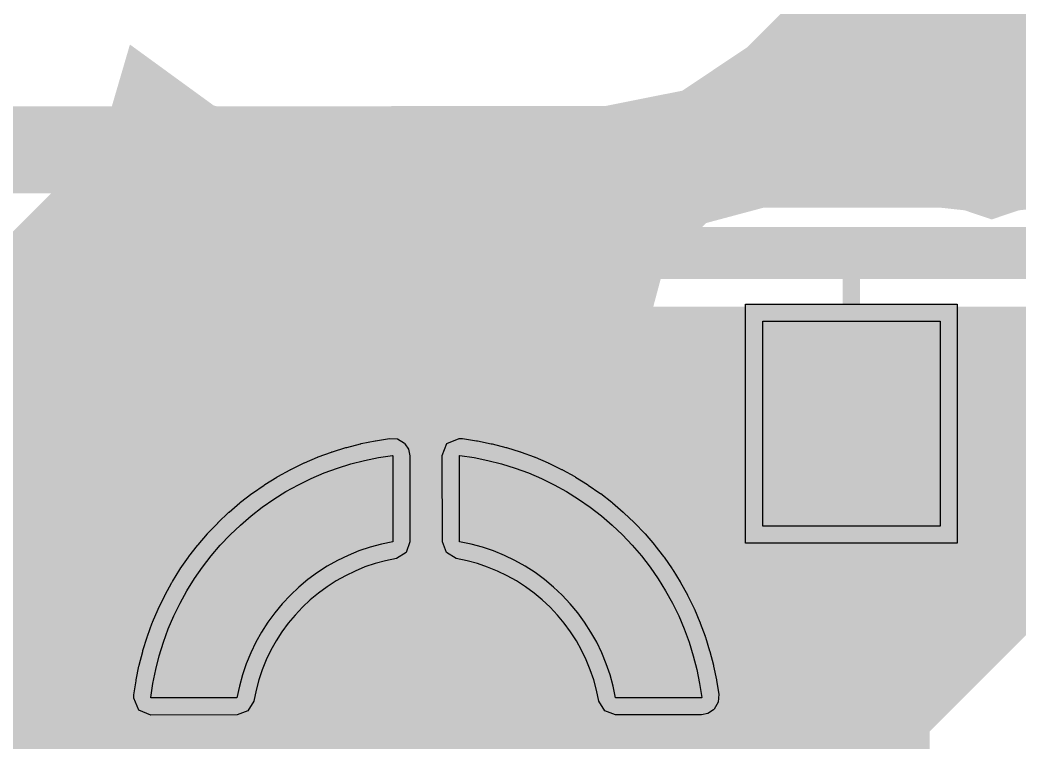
# Model space of a CAD drawing. Header units: millimetres. Extents: x 292.6 to 386.6, y -84.8 to -44.4.
# Drawn here: x 324.038 to 326.968, y -77.505 to -75.388 of the extents above; entities that cross this region are included whole.
import ezdxf

# ---------------------------------------------------------------- set-up
doc = ezdxf.new("R2010")
doc.units = ezdxf.units.MM
doc.header["$MEASUREMENT"] = 0
for name, color, linetype, true_color in [('Bottom-Layer', 7, 'Continuous', 0x0000ff), ('Multi-Layer', 7, 'Continuous', 0xc0c0c0), ('Top-Layer', 7, 'Continuous', 0xff0000), ('Top-Paste-Mask-Layer', 7, 'Continuous', 0x808080), ('Top-Silkscreen-Layer', 7, 'Continuous', 0xffcc00), ('Top-Solder-Mask-Layer', 7, 'Continuous', 0x800080)]:
    doc.layers.add(name, color=color, linetype=linetype, true_color=true_color)

msp = doc.modelspace()

# ---------------------------------------------------------------- hatches: boundary and pattern name
at = {"layer": 'Bottom-Layer'}
for points in [[(297.0307, -81.582), (297.0307, -74.8711), (297.0791, -74.9846), (297.1545, -75.0822), (301.7906, -79.7182), (301.9479, -79.8234), (302.1336, -79.8603), (304.4186, -79.8603), (304.7127, -79.9102), (304.9988, -79.8261), (305.2192, -79.6251), (305.3292, -79.3478), (305.3066, -79.0504), (305.1559, -78.793), (304.9077, -78.6277), (304.6121, -78.5879), (304.3289, -78.6816), (304.1155, -78.89), (302.3346, -78.89), (297.9827, -74.5382), (297.9827, -65.4887), (298.198, -65.8791), (298.5447, -66.1592), (298.9716, -66.2876), (299.4154, -66.2453), (299.8103, -66.0385), (300.0979, -65.6978), (300.2354, -65.2737), (300.2026, -64.8291), (300.0043, -64.4299), (299.6698, -64.1351), (300.0043, -63.8404), (300.2026, -63.4411), (300.2354, -62.9965), (300.0979, -62.5725), (299.8103, -62.2318), (299.4154, -62.0249), (298.9716, -61.9826), (298.5447, -62.111), (298.198, -62.3912), (297.9827, -62.7816), (297.9827, -54.7481), (300.0026, -52.7282), (304.3454, -52.7282), (300.7746, -56.2991), (300.6694, -56.4565), (300.6325, -56.6421), (300.6325, -68.295), (300.6694, -68.4807), (300.7746, -68.6381), (306.7747, -74.6382), (306.9321, -74.7434), (307.1177, -74.7803), (307.6477, -74.7803), (313.3986, -80.5312), (313.556, -80.6364), (313.7416, -80.6733), (316.3566, -80.6733), (316.6507, -80.7231), (316.9369, -80.6391), (317.1572, -80.4381), (317.2672, -80.1608), (317.2446, -79.8634), (317.0939, -79.606), (316.8457, -79.4407), (316.5501, -79.4009), (316.2669, -79.4946), (316.0535, -79.703), (313.9426, -79.703), (308.1917, -73.9521), (308.0343, -73.8469), (307.8486, -73.81), (307.3187, -73.81), (301.6027, -68.0941), (301.6027, -56.8431), (303.2517, -55.1942), (303.3378, -55.4126), (303.4947, -55.5873), (303.7026, -55.6964), (303.9355, -55.7262), (304.0322, -56.035), (304.2635, -56.2613), (304.5742, -56.3512), (304.7313, -56.4556), (304.9163, -56.4923), (313.2839, -56.4923), (313.5713, -56.5627), (313.8607, -56.5011), (314.0945, -56.3198), (314.0945, -58.5577), (306.1976, -58.5577), (305.9729, -58.637), (305.8476, -58.8398), (305.8393, -58.8836), (305.8366, -58.9281), (305.8366, -61.35), (305.8314, -61.4327), (305.8366, -61.5153), (305.8366, -62.0539), (305.8314, -62.1366), (305.8366, -62.2192), (305.8366, -62.4841), (305.8846, -62.6632), (306.0156, -62.7943), (306.1947, -62.8423), (307.6008, -62.8423), (307.7799, -62.7943), (307.911, -62.6632), (307.959, -62.4841), (307.959, -60.8103), (314.2801, -60.8103), (314.3028, -60.8124), (314.3256, -60.8132), (325.3747, -60.8132), (325.5537, -60.7652), (325.6848, -60.6341), (325.7328, -60.455), (325.7328, -59.7799), (326.1562, -59.8146), (326.5491, -59.6529), (326.8254, -59.3303), (326.9248, -58.9172), (326.9248, -58.0172), (326.8359, -57.6253), (326.5865, -57.3102), (326.2256, -57.1335), (325.8237, -57.1298), (325.4596, -57.3), (325.2046, -57.6106), (324.9604, -57.3488), (324.6193, -57.2399), (324.2686, -57.3118), (323.9979, -57.546), (323.8763, -57.8828), (323.935, -58.236), (323.7544, -58.236), (323.5753, -58.284), (323.4442, -58.415), (323.3962, -58.5941), (323.3962, -59.3258), (320.0178, -59.3258), (320.0178, -58.5941), (319.9698, -58.415), (319.8387, -58.284), (319.6596, -58.236), (319.448, -58.236), (319.5067, -57.8828), (319.3852, -57.5461), (319.1145, -57.3118), (318.7639, -57.2399), (318.4228, -57.3486), (318.1785, -57.6103), (317.9235, -57.2998), (317.5594, -57.1298), (317.1576, -57.1335), (316.7967, -57.3102), (316.5474, -57.6254), (316.4585, -58.0172), (316.4585, -58.5722), (316.4086, -58.5613), (316.3576, -58.5577), (316.2078, -58.5577), (316.2078, -53.2131), (316.2076, -53.2017), (316.207, -53.1902), (316.8058, -53.1902), (316.5926, -53.4024), (316.4557, -53.6701), (316.4085, -53.9671), (316.4085, -54.5671), (316.5034, -54.9828), (316.7693, -55.3162), (317.1534, -55.5012), (317.5799, -55.5012), (317.964, -55.3162), (318.2299, -54.9828), (318.3248, -54.5671), (318.3248, -53.9671), (318.2776, -53.6701), (318.1407, -53.4024), (317.9275, -53.1902), (325.4558, -53.1902), (325.2426, -53.4024), (325.1057, -53.6701), (325.0585, -53.9671), (325.0585, -54.5671), (325.1534, -54.9828), (325.4192, -55.3162), (325.8034, -55.5012), (326.2298, -55.5012), (326.614, -55.3162), (326.8799, -54.9828), (326.9748, -54.5671), (326.9748, -53.9671), (326.9276, -53.6701), (326.7907, -53.4024), (326.5775, -53.1902), (342.4407, -53.1902), (343, -53.7495), (343.0024, -53.7873), (343.007, -53.825), (333.076, -53.825), (332.8102, -53.8461), (332.5743, -53.9702), (332.4063, -54.1772), (332.3334, -54.4335), (332.3673, -54.6979), (332.5026, -54.9276), (332.345, -55.2391), (332.3674, -55.5874), (332.5636, -55.876), (332.2729, -56.0451), (332.1025, -56.3349), (332.0961, -56.6711), (332.2555, -56.9672), (332.2555, -64.1243), (330.8128, -65.567), (330.8128, -63.8798), (330.9203, -63.6256), (330.9149, -63.3496), (330.7977, -63.0997), (330.5889, -62.9192), (330.3246, -62.8393), (330.0508, -62.8739), (330.0508, -62.784), (330.2664, -62.5595), (330.3559, -62.2613), (330.2994, -61.9552), (330.1095, -61.7085), (330.3322, -61.4736), (330.4172, -61.1611), (330.3441, -60.8457), (330.1304, -60.6025), (330.2191, -60.2893), (330.1481, -59.9717), (329.9345, -59.726), (329.6298, -59.6116), (329.3073, -59.656), (329.0448, -59.8485), (328.9055, -60.1427), (328.923, -60.4678), (328.3688, -61.022), (328.3688, -58.7723), (328.3562, -58.6392), (328.3188, -58.5109), (328.3188, -58.1863), (328.3688, -57.9249), (328.3188, -57.6635), (328.3188, -57.4264), (328.3688, -57.1651), (328.3188, -56.9037), (328.3188, -56.6469), (328.3688, -56.3855), (328.3188, -56.1241), (328.3188, -55.8875), (328.3646, -55.549), (328.2466, -55.2284), (327.9922, -55.0004), (327.6607, -54.918), (327.3291, -55.0004), (327.0748, -55.2284), (326.9567, -55.549), (327.0025, -55.8875), (327.0025, -56.1241), (326.9525, -56.3855), (327.0025, -56.6469), (327.0025, -56.9037), (326.9525, -57.1651), (327.0025, -57.4264), (327.0025, -57.6635), (326.9525, -57.9249), (327.0025, -58.1863), (327.0025, -58.5109), (326.9651, -58.6392), (326.9525, -58.7723), (326.9525, -61.1748), (323.7992, -64.3281), (323.6006, -64.1031), (323.3231, -63.9888), (323.0237, -64.0084), (322.7635, -64.158), (320.1659, -64.158), (319.8936, -64.0885), (319.617, -64.138), (319.3857, -64.2976), (316.6701, -64.2976), (316.4051, -64.1465), (316.1004, -64.1301), (315.8207, -64.2518), (315.625, -64.4859), (315.5549, -64.7828), (315.625, -65.0796), (315.8207, -65.3137), (316.1004, -65.4354), (316.4051, -65.419), (316.6701, -65.2679), (319.4538, -65.2679), (319.7838, -65.4088), (320.1388, -65.3572), (320.415, -65.1283), (322.7635, -65.1283), (322.8289, -65.1819), (322.9006, -65.2267), (319.2859, -68.8414), (319.1026, -69.1589), (319.1026, -69.5254), (319.2859, -69.8429), (319.6034, -70.0262), (319.9699, -70.0262), (320.2874, -69.8429), (327.7345, -62.3957), (327.7345, -65.6111), (327.5856, -65.869), (327.5645, -66.1661), (327.6756, -66.4424), (327.8965, -66.6422), (327.8256, -66.7131), (327.7204, -66.8705), (327.6835, -67.0561), (327.6835, -68.333), (327.3176, -68.6989), (327.2124, -68.8563), (327.1755, -69.0419), (327.1755, -69.5453), (327.0408, -69.7617), (326.9977, -70.013), (327.0526, -70.262), (313.5381, -70.262), (312.2144, -68.9383), (316.4135, -68.9383), (316.6786, -69.0893), (316.9832, -69.1058), (317.2629, -68.9841), (317.4586, -68.75), (317.5288, -68.4531), (317.4586, -68.1562), (317.2629, -67.9222), (316.9832, -67.8005), (316.6786, -67.8169), (316.4135, -67.968), (311.2441, -67.968), (311.1224, -67.8463), (310.844, -67.6603), (310.5156, -67.595), (307.8231, -67.595), (305.4048, -65.1767), (305.4048, -64.4103), (305.6942, -64.2936), (305.8983, -64.0575), (305.9718, -63.7541), (305.8983, -63.4508), (305.6942, -63.2146), (305.4048, -63.098), (305.4048, -62.9077), (305.3198, -62.5354), (305.0817, -62.2368), (304.7376, -62.0711), (304.3557, -62.0711), (304.0116, -62.2368), (303.7734, -62.5354), (303.6885, -62.9077), (303.6885, -63.1095), (303.4172, -63.2352), (303.2288, -63.4672), (303.1614, -63.7585), (303.2288, -64.0498), (303.4172, -64.2818), (303.6885, -64.4076), (303.6885, -65.5321), (303.7538, -65.8605), (303.9398, -66.1389), (306.8608, -69.0599), (307.1392, -69.246), (307.4676, -69.3113), (310.1602, -69.3113), (312.5509, -71.702), (311.8726, -71.702), (311.6407, -71.5616), (311.3719, -71.5258), (311.1113, -71.6005), (310.9023, -71.7733), (310.78, -72.0153), (310.7648, -72.286), (310.7137, -72.286), (310.4465, -72.1343), (310.1395, -72.1193), (309.8588, -72.2444), (309.6646, -72.4825), (309.5986, -72.7827), (309.2409, -72.7562), (308.9217, -72.9199), (308.7345, -73.2258), (308.7339, -73.5845), (308.9202, -73.891), (309.2389, -74.0557), (309.5967, -74.0303), (309.8889, -73.8223), (309.9537, -73.8358), (310.0197, -73.8403), (310.5035, -73.8403), (310.6393, -73.8209), (310.7642, -73.7643), (318.3157, -73.7643), (320.6626, -76.1112), (320.82, -76.2164), (321.0056, -76.2533), (327.7117, -76.2533), (327.8323, -76.2381), (327.9453, -76.1933), (326.1418, -77.9968), (326.0366, -78.1542), (325.9997, -78.3399), (325.9997, -78.718), (325.8486, -78.983), (325.8322, -79.2877), (325.9539, -79.5674), (326.188, -79.7631), (326.4849, -79.8332), (326.7817, -79.7631), (327.0158, -79.5674), (327.1375, -79.2877), (327.1211, -78.983), (326.97, -78.718), (326.97, -78.5408), (329.9685, -75.5423), (332.0346, -75.5423), (332.2961, -75.6923), (332.5969, -75.7111), (332.875, -75.5947), (333.0729, -75.3672), (333.1495, -75.0757), (333.0892, -74.7803), (335.3337, -74.7803), (336.9107, -76.3572), (336.931, -76.6432), (337.0702, -76.8938), (337.3021, -77.0622), (337.5835, -77.1171), (339.4439, -78.9776), (339.5245, -79.2718), (339.7283, -79.4988), (340.0122, -79.6106), (340.316, -79.5834), (340.5756, -79.4231), (340.7359, -79.1636), (340.7631, -78.8597), (340.6513, -78.5759), (340.4243, -78.3721), (340.13, -78.2915), (338.2265, -76.3879), (338.1479, -76.1349), (337.9764, -75.9328), (337.7396, -75.8139), (335.8777, -73.9521), (335.7203, -73.8469), (335.5347, -73.81), (335.3089, -73.81), (336.3974, -72.7215), (336.449, -73.032), (336.6379, -73.2837), (336.9216, -73.42), (337.2362, -73.4101), (337.5108, -73.2563), (337.6437, -73.2563), (337.6692, -73.5262), (337.8006, -73.7634), (338.016, -73.9281), (338.2793, -73.9929), (338.7976, -74.5112), (338.955, -74.6164), (339.1407, -74.6533), (363.0937, -74.6533), (363.2794, -74.6164), (363.4368, -74.5112), (367.8818, -70.0662), (367.9869, -69.9088), (368.0239, -69.7231), (368.0239, -66.4922), (368.1749, -66.2272), (368.1914, -65.9226), (368.0697, -65.6428), (367.8356, -65.4472), (367.5387, -65.377), (367.2418, -65.4472), (367.0078, -65.6428), (366.8861, -65.9226), (366.9025, -66.2272), (367.0536, -66.4922), (367.0536, -69.5222), (362.8928, -73.683), (362.614, -73.683), (364.5798, -71.7172), (364.6849, -71.5598), (364.7219, -71.3741), (364.7219, -67.7623), (364.896, -67.4931), (364.9235, -67.1736), (364.7979, -66.8785), (364.7979, -65.9332), (364.9558, -65.6431), (364.9542, -65.3128), (364.7934, -65.0243), (365.0806, -65.0243), (365.3465, -65.1596), (365.6447, -65.1648), (365.9151, -65.0386), (366.1028, -64.8068), (366.1699, -64.5161), (366.1028, -64.2255), (365.9151, -63.9936), (365.6447, -63.8675), (365.3465, -63.8726), (365.0806, -64.008), (362.3008, -64.008), (362.035, -63.8726), (361.7367, -63.8675), (361.4664, -63.9936), (361.2787, -64.2255), (361.2116, -64.5161), (361.2787, -64.8068), (361.4664, -65.0386), (361.7367, -65.1648), (362.035, -65.1596), (362.3008, -65.0243), (363.8321, -65.0243), (363.6713, -65.3128), (363.6697, -65.6431), (363.8276, -65.9332), (363.8276, -66.783), (363.6427, -67.0592), (363.6151, -67.3904), (363.7516, -67.6934), (363.7516, -71.1732), (361.7498, -73.175), (359.6144, -73.175), (359.7888, -72.8959), (359.8074, -72.5673), (359.6658, -72.2702), (359.3989, -72.0778), (359.0723, -72.0374), (358.7665, -72.159), (358.5381, -72.159), (358.7433, -71.9049), (358.8024, -71.5837), (358.7009, -71.2733), (358.4636, -71.0489), (358.148, -70.965), (357.8306, -71.042), (353.1058, -71.042), (352.8511, -70.8941), (352.5574, -70.871), (352.2828, -70.9774), (352.0813, -71.1923), (351.9928, -71.4733), (352.0346, -71.7648), (352.1986, -72.0095), (352.4525, -72.159), (342.5908, -72.159), (342.276, -71.9954), (341.922, -72.0174), (341.6299, -72.2188), (341.4835, -72.5419), (341.5245, -72.8942), (341.7413, -73.175), (339.6595, -73.175), (338.9788, -72.4943), (340.3106, -72.4943), (340.524, -72.7027), (340.8071, -72.7964), (341.1027, -72.7566), (341.351, -72.5913), (341.5017, -72.3339), (341.5243, -72.0365), (341.4143, -71.7592), (341.1939, -71.5582), (340.9077, -71.4742), (340.6137, -71.524), (336.8329, -71.524), (338.0376, -70.3193), (344.21, -70.3193), (344.4696, -70.4794), (344.7733, -70.5065), (345.0571, -70.3947), (345.2608, -70.1678), (345.3414, -69.8736), (345.2818, -69.5745), (345.0947, -69.3337), (344.8195, -69.2021), (344.5146, -69.2076), (344.2444, -69.349), (344.0644, -69.349), (344.0718, -69.2501), (344.0644, -69.1513), (351.582, -69.1513), (351.3779, -69.3379), (351.2677, -69.5916), (351.2706, -69.8681), (351.386, -70.1194), (351.5939, -70.3018), (351.8581, -70.3836), (352.1326, -70.3505), (352.3698, -70.2083), (358.0668, -70.2083), (359.51, -71.6515), (359.5924, -71.949), (359.8005, -72.177), (360.0893, -72.286), (360.3962, -72.2525), (360.6547, -72.0837), (360.7181, -72.4236), (360.9442, -72.6854), (361.2712, -72.7978), (361.6104, -72.7302), (361.8695, -72.501), (361.9779, -72.1726), (361.9062, -71.8343), (361.6739, -71.578), (361.6739, -68.3544), (362.2146, -68.8951), (362.3251, -69.1787), (362.5507, -69.3831), (362.8438, -69.4652), (363.1427, -69.4076), (363.3844, -69.2226), (363.518, -68.9492), (363.5154, -68.6448), (363.377, -68.3737), (363.1321, -68.1929), (362.8323, -68.1406), (361.4048, -66.7131), (361.2474, -66.6079), (361.0617, -66.571), (356.8687, -66.571), (356.1874, -65.8898), (356.0971, -65.5783), (355.8698, -65.3469), (355.56, -65.2509), (355.2417, -65.3134), (354.9911, -65.5194), (354.6858, -65.2141), (354.9584, -65.2026), (355.2033, -65.0824), (355.3791, -64.8738), (355.456, -64.612), (355.421, -64.3414), (355.28, -64.1078), (355.28, -63.3654), (355.5235, -63.4122), (355.7671, -63.3663), (355.9768, -63.2342), (364.8126, -63.2342), (365.0579, -63.372), (365.3383, -63.3957), (365.6033, -63.3011), (365.8051, -63.105), (365.9075, -62.8429), (365.8921, -62.562), (365.7615, -62.3127), (365.5393, -62.1401), (365.559, -61.9424), (365.5193, -61.7478), (365.7384, -61.4678), (365.7814, -61.115), (365.636, -60.7906), (365.3439, -60.5879), (364.9891, -60.5652), (364.6736, -60.729), (363.5968, -60.729), (363.3985, -60.6015), (363.1681, -60.5514), (361.5828, -58.9661), (361.4254, -58.8609), (361.2397, -58.824), (356.9977, -58.824), (356.8121, -58.8609), (356.6547, -58.9661), (354.569, -61.0517), (354.569, -60.5863), (354.5321, -60.4006), (354.4269, -60.2433), (349.3249, -55.1412), (352.171, -55.1412), (352.2108, -55.5692), (352.3979, -55.9562), (352.7087, -56.2532), (353.1038, -56.4225), (353.5332, -56.4428), (353.9425, -56.3115), (354.2799, -56.0452), (354.5027, -55.6776), (354.5827, -55.2552), (354.5098, -54.8316), (354.2932, -54.4604), (353.9603, -54.1884), (353.5533, -54.0502), (353.1236, -54.0633), (353.078, -54.0177), (352.8645, -53.8751), (352.6126, -53.825), (345.9694, -53.825), (345.9525, -53.5482), (345.8239, -53.3025), (345.606, -53.1309), (345.3371, -53.0634), (344.3209, -52.0472), (382.3146, -52.0472), (382.3146, -81.582)], [(324.6655, -77.4702), (324.7403, -77.7492), (324.9446, -77.9535), (325.2236, -78.0283), (325.5027, -77.9535), (325.707, -77.7492), (325.7818, -77.4702), (325.707, -77.1911), (325.5027, -76.9868), (325.2236, -76.912), (324.9446, -76.9868), (324.7403, -77.1911)]]:
    msp.add_hatch(color=256, dxfattribs=at).paths.add_polyline_path(points)
at = {"layer": 'Multi-Layer'}
msp.add_hatch(color=256, dxfattribs=at).paths.add_polyline_path([(325.0236, -77.4702, 1), (325.4236, -77.4702, 1)])
msp.add_hatch(color=256, dxfattribs=at).paths.add_polyline_path([(325.0236, -77.4702, 1), (325.4236, -77.4702, 1)])
at = {"layer": 'Top-Layer'}
for points in [[(327.3788, -74.1481), (327.3788, -73.5481), (327.3672, -73.4577), (327.3331, -73.3731), (327.3672, -73.2886), (327.3788, -73.1981), (327.3788, -72.5981), (327.3672, -72.5077), (327.3331, -72.4232), (327.3672, -72.3386), (327.3788, -72.2482), (327.3788, -71.7261), (328.0037, -71.1012), (328.0359, -71.0656), (328.0645, -71.027), (328.0645, -74.0411), (328.1014, -74.2268), (328.2066, -74.3842), (329.9074, -76.085), (327.8625, -76.085), (327.7319, -75.9582), (327.5559, -75.912), (327.0359, -75.912), (326.9586, -75.9204), (326.8849, -75.9453), (326.8113, -75.9204), (326.734, -75.912), (326.214, -75.912), (326.0349, -75.9599), (325.9038, -76.091), (325.8558, -76.2701), (325.8558, -76.4817), (325.8287, -76.4648), (325.8208, -76.46), (325.8127, -76.4554), (325.7764, -76.4354), (325.7682, -76.431), (325.76, -76.4269), (325.7227, -76.4087), (325.7146, -76.4049), (325.7065, -76.4013), (325.6683, -76.385), (325.6597, -76.3815), (325.651, -76.3781), (325.6121, -76.3639), (325.6034, -76.3608), (325.5947, -76.358), (325.555, -76.3457), (325.5464, -76.3432), (325.5378, -76.3409), (325.4976, -76.3306), (325.4886, -76.3284), (325.4796, -76.3265), (325.4389, -76.3183), (325.4299, -76.3166), (325.4209, -76.3152), (325.3798, -76.3091), (325.3536, -76.3062), (325.3272, -76.3052), (325.3247, -76.3052), (325.2761, -76.3085), (325.2284, -76.3184), (325.149, -76.3049), (325.0686, -76.3094), (325.0284, -76.3163), (325.0232, -76.3172), (325.018, -76.3182), (324.9774, -76.3264), (324.9684, -76.3283), (324.9594, -76.3305), (324.9192, -76.3407), (324.9105, -76.3431), (324.9018, -76.3456), (324.8622, -76.3579), (324.8535, -76.3607), (324.8449, -76.3638), (324.8059, -76.378), (324.7973, -76.3813), (324.7887, -76.3849), (324.7505, -76.4011), (324.7423, -76.4048), (324.7342, -76.4086), (324.6969, -76.4268), (324.6886, -76.4309), (324.6804, -76.4354), (324.6441, -76.4554), (324.6362, -76.4599), (324.6285, -76.4646), (324.5933, -76.4864), (324.5856, -76.4913), (324.5781, -76.4964), (324.544, -76.5201), (324.5365, -76.5254), (324.5291, -76.5309), (324.4963, -76.5563), (324.4892, -76.562), (324.4822, -76.5678), (324.4507, -76.5948), (324.4437, -76.6009), (324.437, -76.6072), (324.4069, -76.6358), (324.4004, -76.6421), (324.3942, -76.6485), (324.3656, -76.6786), (324.3593, -76.6853), (324.3532, -76.6923), (324.3262, -76.7238), (324.3204, -76.7308), (324.3147, -76.7379), (324.2893, -76.7707), (324.2838, -76.7781), (324.2785, -76.7856), (324.2548, -76.8197), (324.2498, -76.8271), (324.2449, -76.8348), (324.223, -76.87), (324.2183, -76.8779), (324.2137, -76.8858), (324.1937, -76.9222), (324.1893, -76.9302), (324.1852, -76.9384), (324.1671, -76.9756), (324.1631, -76.9839), (324.1594, -76.9923), (324.1432, -77.0305), (324.1397, -77.039), (324.1364, -77.0475), (324.1222, -77.0865), (324.1192, -77.095), (324.1164, -77.1036), (324.1041, -77.1433), (324.1014, -77.1521), (324.0991, -77.161), (324.0888, -77.2012), (324.0867, -77.2101), (324.0848, -77.219), (324.0766, -77.2596), (324.0749, -77.2686), (324.0735, -77.2776), (324.0674, -77.3187), (324.0644, -77.3449), (324.0635, -77.3713), (324.0635, -77.3738), (324.0668, -77.4225), (324.0767, -77.4702), (324.0632, -77.5497), (324.0677, -77.6301), (324.0746, -77.6704), (324.0755, -77.6755), (324.0765, -77.6805), (324.0847, -77.7212), (324.0866, -77.7302), (324.0888, -77.7391), (324.0991, -77.7793), (324.1014, -77.7882), (324.104, -77.7969), (324.1163, -77.8365), (324.1191, -77.8451), (324.1221, -77.8537), (324.1364, -77.8926), (324.1396, -77.9011), (324.1431, -77.9096), (324.1594, -77.9478), (324.1631, -77.9562), (324.167, -77.9645), (324.1851, -78.0017), (324.1893, -78.0099), (324.1936, -78.0181), (324.2137, -78.0544), (324.2183, -78.0624), (324.223, -78.0703), (324.2449, -78.1055), (324.2497, -78.1129), (324.2546, -78.1202), (324.2782, -78.1544), (324.2836, -78.162), (324.2893, -78.1694), (324.3146, -78.2023), (324.3203, -78.2095), (324.3262, -78.2165), (324.3532, -78.248), (324.3593, -78.2549), (324.3655, -78.2616), (324.3941, -78.2917), (324.4004, -78.2981), (324.4068, -78.3044), (324.4369, -78.333), (324.4437, -78.3393), (324.4507, -78.3454), (324.4822, -78.3724), (324.4892, -78.3782), (324.4962, -78.3838), (324.5291, -78.4092), (324.5364, -78.4147), (324.5438, -78.42), (324.5779, -78.4436), (324.5855, -78.4488), (324.5933, -78.4538), (324.6285, -78.4756), (324.6363, -78.4803), (324.6442, -78.4848), (324.6805, -78.5049), (324.6886, -78.5092), (324.6967, -78.5133), (324.734, -78.5315), (324.7421, -78.5354), (324.7504, -78.539), (324.7886, -78.5553), (324.7972, -78.5588), (324.8059, -78.5621), (324.8448, -78.5764), (324.8533, -78.5794), (324.8619, -78.5822), (324.9016, -78.5945), (324.9105, -78.5972), (324.9195, -78.5996), (324.9598, -78.6098), (324.9685, -78.6119), (324.9773, -78.6138), (325.018, -78.622), (325.0269, -78.6236), (325.036, -78.6251), (325.077, -78.6312), (325.1032, -78.6341), (325.1296, -78.6351), (325.1322, -78.6351), (325.1808, -78.6318), (325.2285, -78.6219), (325.3079, -78.6354), (325.3883, -78.6308), (325.4286, -78.624), (325.4337, -78.6231), (325.4389, -78.6221), (325.4796, -78.6139), (325.4885, -78.612), (325.4973, -78.6098), (325.5375, -78.5996), (325.5464, -78.5972), (325.5553, -78.5946), (325.5949, -78.5823), (325.6035, -78.5795), (325.612, -78.5765), (325.651, -78.5622), (325.6595, -78.559), (325.668, -78.5555), (325.7062, -78.5392), (325.7146, -78.5355), (325.7229, -78.5316), (325.7602, -78.5134), (325.7683, -78.5093), (325.7764, -78.505), (325.8127, -78.4849), (325.8207, -78.4804), (325.8285, -78.4756), (325.8558, -78.4587), (325.8558, -78.6702), (325.8681, -78.7632), (325.9042, -78.8499), (325.8262, -79.0927), (325.8457, -79.347), (323.3457, -79.347), (322.5929, -78.5943), (322.5929, -77.4681), (324.2007, -75.8603), (324.3178, -75.6956), (324.3746, -75.5017), (324.5958, -75.6625), (324.8632, -75.7203), (325.1311, -75.6653), (325.7557, -75.6653), (325.9884, -75.619), (326.1857, -75.4872), (326.9007, -74.7722), (326.9961, -74.6484), (327.0568, -74.5044), (327.2864, -74.3883)], [(326.214, -76.2701), (326.734, -76.2701), (326.734, -76.8701), (326.214, -76.8701)], [(324.4216, -77.3725), (324.4216, -77.3713), (324.4277, -77.3303), (324.4359, -77.2896), (324.4461, -77.2494), (324.4584, -77.2098), (324.4727, -77.1708), (324.489, -77.1326), (324.5071, -77.0954), (324.5272, -77.059), (324.5491, -77.0238), (324.5727, -76.9897), (324.5981, -76.9569), (324.6251, -76.9254), (324.6537, -76.8953), (324.6838, -76.8667), (324.7153, -76.8397), (324.7481, -76.8144), (324.7822, -76.7907), (324.8174, -76.7688), (324.8537, -76.7487), (324.891, -76.7306), (324.9292, -76.7143), (324.9681, -76.7), (325.0078, -76.6878), (325.048, -76.6775), (325.0886, -76.6693), (325.1297, -76.6632), (325.1307, -76.6642), (325.1307, -76.9157), (325.0971, -76.9227), (325.0639, -76.9317), (325.0313, -76.9428), (324.9995, -76.9558), (324.9685, -76.9708), (324.9385, -76.9876), (324.9096, -77.0062), (324.8818, -77.0265), (324.8554, -77.0485), (324.8304, -77.072), (324.8068, -77.0971), (324.7848, -77.1235), (324.7645, -77.1512), (324.7459, -77.1802), (324.7291, -77.2102), (324.7141, -77.2411), (324.7011, -77.2729), (324.6901, -77.3055), (324.681, -77.3387), (324.674, -77.3724), (324.6739, -77.3725)], [(325.326, -76.6633), (325.3272, -76.6633), (325.3683, -76.6694), (325.409, -76.6776), (325.4491, -76.6879), (325.4888, -76.7001), (325.5277, -76.7144), (325.5659, -76.7307), (325.6032, -76.7488), (325.6395, -76.7689), (325.6747, -76.7908), (325.7088, -76.8145), (325.7417, -76.8398), (325.7732, -76.8668), (325.8032, -76.8954), (325.8318, -76.9255), (325.8588, -76.957), (325.8842, -76.9898), (325.9078, -77.0239), (325.9297, -77.0592), (325.9498, -77.0955), (325.9679, -77.1328), (325.9842, -77.1709), (325.9985, -77.2099), (326.0108, -77.2495), (326.0211, -77.2897), (326.0292, -77.3304), (326.0353, -77.3714), (326.0343, -77.3724), (325.7829, -77.3724), (325.7758, -77.3388), (325.7668, -77.3056), (325.7558, -77.273), (325.7427, -77.2412), (325.7278, -77.2102), (325.711, -77.1802), (325.6924, -77.1513), (325.672, -77.1236), (325.6501, -77.0971), (325.6265, -77.0721), (325.6014, -77.0485), (325.575, -77.0265), (325.5473, -77.0062), (325.5184, -76.9876), (325.4884, -76.9708), (325.4574, -76.9559), (325.4256, -76.9428), (325.393, -76.9318), (325.3598, -76.9227), (325.3262, -76.9157), (325.326, -76.9156)], [(326.3803, -77.6806), (326.382, -77.6716), (326.3835, -77.6626), (326.3896, -77.6216), (326.3925, -77.5953), (326.3934, -77.569), (326.3934, -77.5664), (326.3901, -77.5177), (326.3802, -77.4699), (326.3937, -77.3906), (326.3891, -77.3103), (326.3823, -77.2701), (326.3813, -77.2649), (326.3803, -77.2597), (326.374, -77.2282), (326.6778, -77.2282), (326.6778, -77.7121), (326.374, -77.7121)]]:
    msp.add_hatch(color=256, dxfattribs=at).paths.add_polyline_path(points)
at = {"layer": 'Top-Paste-Mask-Layer'}
for points in [[(326.214, -76.2701), (326.734, -76.2701), (326.734, -76.8701), (326.214, -76.8701)], [(324.4216, -77.3725), (324.4216, -77.3713), (324.4277, -77.3303), (324.4359, -77.2896), (324.4461, -77.2494), (324.4584, -77.2098), (324.4727, -77.1708), (324.489, -77.1326), (324.5071, -77.0954), (324.5272, -77.059), (324.5491, -77.0238), (324.5727, -76.9897), (324.5981, -76.9569), (324.6251, -76.9254), (324.6537, -76.8953), (324.6838, -76.8667), (324.7153, -76.8397), (324.7481, -76.8144), (324.7822, -76.7907), (324.8174, -76.7688), (324.8537, -76.7487), (324.891, -76.7306), (324.9292, -76.7143), (324.9681, -76.7), (325.0078, -76.6878), (325.048, -76.6775), (325.0886, -76.6693), (325.1297, -76.6632), (325.1307, -76.6642), (325.1307, -76.9157), (325.0971, -76.9227), (325.0639, -76.9317), (325.0313, -76.9428), (324.9995, -76.9558), (324.9685, -76.9708), (324.9385, -76.9876), (324.9096, -77.0062), (324.8818, -77.0265), (324.8554, -77.0485), (324.8304, -77.072), (324.8068, -77.0971), (324.7848, -77.1235), (324.7645, -77.1512), (324.7459, -77.1802), (324.7291, -77.2102), (324.7141, -77.2411), (324.7011, -77.2729), (324.6901, -77.3055), (324.681, -77.3387), (324.674, -77.3724), (324.6739, -77.3725)], [(325.326, -76.6633), (325.3272, -76.6633), (325.3683, -76.6694), (325.409, -76.6776), (325.4491, -76.6879), (325.4888, -76.7001), (325.5277, -76.7144), (325.5659, -76.7307), (325.6032, -76.7488), (325.6395, -76.7689), (325.6747, -76.7908), (325.7088, -76.8145), (325.7417, -76.8398), (325.7732, -76.8668), (325.8032, -76.8954), (325.8318, -76.9255), (325.8588, -76.957), (325.8842, -76.9898), (325.9078, -77.0239), (325.9297, -77.0592), (325.9498, -77.0955), (325.9679, -77.1328), (325.9842, -77.1709), (325.9985, -77.2099), (326.0108, -77.2495), (326.0211, -77.2897), (326.0292, -77.3304), (326.0353, -77.3714), (326.0343, -77.3724), (325.7829, -77.3724), (325.7758, -77.3388), (325.7668, -77.3056), (325.7558, -77.273), (325.7427, -77.2412), (325.7278, -77.2102), (325.711, -77.1802), (325.6924, -77.1513), (325.672, -77.1236), (325.6501, -77.0971), (325.6265, -77.0721), (325.6014, -77.0485), (325.575, -77.0265), (325.5473, -77.0062), (325.5184, -76.9876), (325.4884, -76.9708), (325.4574, -76.9559), (325.4256, -76.9428), (325.393, -76.9318), (325.3598, -76.9227), (325.3262, -76.9157), (325.326, -76.9156)]]:
    msp.add_hatch(color=256, dxfattribs=at).paths.add_polyline_path(points)
at = {"layer": 'Top-Solder-Mask-Layer'}
for points in [[(326.164, -76.2201), (326.784, -76.2201), (326.784, -76.9201), (326.164, -76.9201)], [(324.6743, -77.4224), (324.4219, -77.4238), (324.3864, -77.4093), (324.3716, -77.3738), (324.3716, -77.3713), (324.3718, -77.3676), (324.3722, -77.364), (324.3783, -77.3229), (324.3785, -77.3216), (324.3787, -77.3204), (324.3869, -77.2797), (324.3871, -77.2785), (324.3874, -77.2773), (324.3977, -77.237), (324.398, -77.2358), (324.3984, -77.2346), (324.4107, -77.1949), (324.4111, -77.1937), (324.4115, -77.1925), (324.4258, -77.1536), (324.4262, -77.1524), (324.4267, -77.1512), (324.4429, -77.1131), (324.4435, -77.1119), (324.444, -77.1107), (324.4622, -77.0734), (324.4628, -77.0723), (324.4634, -77.0712), (324.4834, -77.0349), (324.4841, -77.0337), (324.4847, -77.0326), (324.5066, -76.9974), (324.5073, -76.9963), (324.508, -76.9953), (324.5317, -76.9612), (324.5324, -76.9602), (324.5332, -76.9591), (324.5586, -76.9263), (324.5593, -76.9253), (324.5602, -76.9243), (324.5872, -76.8928), (324.588, -76.8919), (324.5889, -76.8909), (324.6175, -76.8609), (324.6183, -76.86), (324.6192, -76.8591), (324.6493, -76.8305), (324.6503, -76.8296), (324.6512, -76.8288), (324.6827, -76.8018), (324.6837, -76.8009), (324.6847, -76.8002), (324.7175, -76.7748), (324.7186, -76.774), (324.7196, -76.7733), (324.7537, -76.7496), (324.7548, -76.7489), (324.7558, -76.7482), (324.7911, -76.7264), (324.7921, -76.7257), (324.7932, -76.7251), (324.8295, -76.705), (324.8307, -76.7044), (324.8319, -76.7038), (324.8691, -76.6856), (324.8703, -76.6851), (324.8714, -76.6846), (324.9096, -76.6683), (324.9108, -76.6678), (324.912, -76.6674), (324.9509, -76.6531), (324.9521, -76.6527), (324.9534, -76.6523), (324.993, -76.64), (324.9942, -76.6396), (324.9954, -76.6393), (325.0356, -76.629), (325.0369, -76.6287), (325.0381, -76.6285), (325.0788, -76.6203), (325.0795, -76.6202), (325.0802, -76.62), (325.1205, -76.6132), (325.1441, -76.6148), (325.1643, -76.6271), (325.1661, -76.6289), (325.1769, -76.6451), (325.1807, -76.6642), (325.1807, -76.9157), (325.1695, -76.9472), (325.1409, -76.9646), (325.1087, -76.9713), (325.0785, -76.9796), (325.0488, -76.9896), (325.0198, -77.0015), (324.9916, -77.0151), (324.9643, -77.0304), (324.9379, -77.0474), (324.9126, -77.0659), (324.8885, -77.0859), (324.8657, -77.1074), (324.8443, -77.1302), (324.8242, -77.1543), (324.8057, -77.1796), (324.7888, -77.2059), (324.7735, -77.2332), (324.7598, -77.2615), (324.748, -77.2905), (324.7379, -77.3201), (324.7297, -77.3504), (324.723, -77.3826), (324.7057, -77.4111)], [(325.2762, -76.916), (325.2747, -76.6636), (325.2892, -76.6281), (325.3247, -76.6133), (325.3272, -76.6133), (325.3309, -76.6135), (325.3346, -76.6139), (325.3756, -76.62), (325.3769, -76.6202), (325.3782, -76.6204), (325.4188, -76.6286), (325.4201, -76.6288), (325.4213, -76.6292), (325.4615, -76.6394), (325.4627, -76.6397), (325.4639, -76.6401), (325.5036, -76.6524), (325.5048, -76.6528), (325.506, -76.6532), (325.5449, -76.6675), (325.5462, -76.6679), (325.5474, -76.6684), (325.5855, -76.6847), (325.5867, -76.6852), (325.5878, -76.6857), (325.6251, -76.7039), (325.6262, -76.7045), (325.6274, -76.7051), (325.6637, -76.7251), (325.6648, -76.7258), (325.6659, -76.7265), (325.7011, -76.7484), (325.7022, -76.749), (325.7032, -76.7497), (325.7373, -76.7734), (325.7383, -76.7741), (325.7394, -76.7749), (325.7722, -76.8003), (325.7732, -76.801), (325.7742, -76.8019), (325.8057, -76.8289), (325.8067, -76.8297), (325.8076, -76.8306), (325.8377, -76.8592), (325.8386, -76.86), (325.8394, -76.8609), (325.868, -76.891), (325.8689, -76.892), (325.8698, -76.8929), (325.8968, -76.9245), (325.8976, -76.9254), (325.8984, -76.9264), (325.9237, -76.9592), (325.9245, -76.9603), (325.9253, -76.9613), (325.9489, -76.9954), (325.9496, -76.9965), (325.9503, -76.9975), (325.9722, -77.0327), (325.9729, -77.0339), (325.9735, -77.035), (325.9936, -77.0713), (325.9942, -77.0724), (325.9947, -77.0736), (326.0129, -77.1109), (326.0134, -77.112), (326.0139, -77.1131), (326.0302, -77.1513), (326.0307, -77.1525), (326.0312, -77.1537), (326.0454, -77.1926), (326.0459, -77.1939), (326.0463, -77.1951), (326.0585, -77.2347), (326.0589, -77.2359), (326.0592, -77.2371), (326.0695, -77.2773), (326.0698, -77.2786), (326.0701, -77.2798), (326.0783, -77.3205), (326.0784, -77.3212), (326.0785, -77.3219), (326.0854, -77.3622), (326.0838, -77.3858), (326.0715, -77.406), (326.0697, -77.4078), (326.0534, -77.4186), (326.0343, -77.4224), (325.7829, -77.4224), (325.7513, -77.4112), (325.7339, -77.3826), (325.7272, -77.3504), (325.719, -77.3202), (325.7089, -77.2905), (325.697, -77.2616), (325.6834, -77.2333), (325.6681, -77.206), (325.6511, -77.1796), (325.6326, -77.1544), (325.6126, -77.1303), (325.5912, -77.1074), (325.5683, -77.086), (325.5442, -77.066), (325.519, -77.0474), (325.4926, -77.0305), (325.4653, -77.0152), (325.437, -77.0015), (325.408, -76.9897), (325.3784, -76.9796), (325.3482, -76.9714), (325.316, -76.9647), (325.2875, -76.9474)]]:
    msp.add_hatch(color=256, dxfattribs=at).paths.add_polyline_path(points)

# ---------------------------------------------------------------- linework, layer by layer
at = {"layer": 'Bottom-Layer'}
for points, const_width in [([(318.3157, -73.7643), (320.6626, -76.1112), (320.82, -76.2164), (321.0056, -76.2533), (327.7117, -76.2533)], 0.0508), ([(327.7117, -75.7682), (321.0056, -75.7682)], 0.254), ([(327.9453, -76.1933), (326.1418, -77.9968), (326.0366, -78.1542), (325.9997, -78.3399), (325.9997, -78.718), (325.8486, -78.983), (325.8322, -79.2877), (325.9539, -79.5674), (326.188, -79.7631), (326.4849, -79.8332), (326.7817, -79.7631), (327.0158, -79.5674)], 0.0508)]:
    msp.add_lwpolyline(points, dxfattribs=dict(at, const_width=const_width))
at = {"layer": 'Bottom-Layer', "const_width": 0.0508}
msp.add_lwpolyline([(324.6655, -77.4702), (324.7403, -77.7492), (324.9446, -77.9535), (325.2236, -78.0283), (325.5027, -77.9535), (325.707, -77.7492), (325.7818, -77.4702), (325.707, -77.1911), (325.5027, -76.9868), (325.2236, -76.912), (324.9446, -76.9868), (324.7403, -77.1911)], close=True, dxfattribs=at)
at = {"layer": 'Multi-Layer', "const_width": 0.6452}
msp.add_lwpolyline([(325.0236, -77.4702, 1), (325.4236, -77.4702), (325.4236, -77.4702, 1), (325.0236, -77.4702)], format="xyb", dxfattribs=at)
msp.add_lwpolyline([(325.0236, -77.4702, 1), (325.4236, -77.4702), (325.4236, -77.4702, 1), (325.0236, -77.4702)], format="xyb", dxfattribs=at)
at = {"layer": 'Top-Layer'}
for points, const_width in [([(322.5929, -77.4681), (324.2007, -75.8603), (324.3178, -75.6956), (324.3746, -75.5017), (324.5958, -75.6625), (324.8632, -75.7203), (325.1311, -75.6653), (325.7557, -75.6653), (325.9884, -75.619), (326.1857, -75.4872), (326.9007, -74.7722)], 0.0508), ([(327.0359, -75.912), (326.9586, -75.9204), (326.8849, -75.9453), (326.8113, -75.9204), (326.734, -75.912), (326.214, -75.912), (326.0349, -75.9599), (325.9038, -76.091), (325.8558, -76.2701), (325.8558, -76.4817), (325.8287, -76.4648), (325.8208, -76.46), (325.8127, -76.4554), (325.7764, -76.4354), (325.7682, -76.431), (325.76, -76.4269), (325.7227, -76.4087), (325.7146, -76.4049), (325.7065, -76.4013), (325.6683, -76.385), (325.6597, -76.3815), (325.651, -76.3781), (325.6121, -76.3639), (325.6034, -76.3608), (325.5947, -76.358), (325.555, -76.3457), (325.5464, -76.3432), (325.5378, -76.3409), (325.4976, -76.3306), (325.4886, -76.3284), (325.4796, -76.3265), (325.4389, -76.3183), (325.4299, -76.3166), (325.4209, -76.3152), (325.3798, -76.3091), (325.3536, -76.3062), (325.3272, -76.3052), (325.3247, -76.3052), (325.2761, -76.3085), (325.2284, -76.3184), (325.149, -76.3049), (325.0686, -76.3094), (325.0284, -76.3163), (325.0232, -76.3172), (325.018, -76.3182), (324.9774, -76.3264), (324.9684, -76.3283), (324.9594, -76.3305), (324.9192, -76.3407), (324.9105, -76.3431), (324.9018, -76.3456), (324.8622, -76.3579), (324.8535, -76.3607), (324.8449, -76.3638), (324.8059, -76.378), (324.7973, -76.3813), (324.7887, -76.3849), (324.7505, -76.4011), (324.7423, -76.4048), (324.7342, -76.4086), (324.6969, -76.4268), (324.6886, -76.4309), (324.6804, -76.4354), (324.6441, -76.4554), (324.6362, -76.4599), (324.6285, -76.4646), (324.5933, -76.4864), (324.5856, -76.4913), (324.5781, -76.4964), (324.544, -76.5201), (324.5365, -76.5254), (324.5291, -76.5309), (324.4963, -76.5563), (324.4892, -76.562), (324.4822, -76.5678), (324.4507, -76.5948), (324.4437, -76.6009), (324.437, -76.6072), (324.4069, -76.6358), (324.4004, -76.6421), (324.3942, -76.6485), (324.3656, -76.6786), (324.3593, -76.6853), (324.3532, -76.6923), (324.3262, -76.7238), (324.3204, -76.7308), (324.3147, -76.7379), (324.2893, -76.7707), (324.2838, -76.7781), (324.2785, -76.7856), (324.2548, -76.8197), (324.2498, -76.8271), (324.2449, -76.8348), (324.223, -76.87), (324.2183, -76.8779), (324.2137, -76.8858), (324.1937, -76.9222), (324.1893, -76.9302), (324.1852, -76.9384), (324.1671, -76.9756), (324.1631, -76.9839), (324.1594, -76.9923), (324.1432, -77.0305), (324.1397, -77.039), (324.1364, -77.0475), (324.1222, -77.0865), (324.1192, -77.095), (324.1164, -77.1036), (324.1041, -77.1433), (324.1014, -77.1521), (324.0991, -77.161), (324.0888, -77.2012), (324.0867, -77.2101), (324.0848, -77.219), (324.0766, -77.2596), (324.0749, -77.2686), (324.0735, -77.2776), (324.0674, -77.3187), (324.0644, -77.3449), (324.0635, -77.3713), (324.0635, -77.3738), (324.0668, -77.4225), (324.0767, -77.4702), (324.0632, -77.5497)], 0.0508), ([(326.474, -76.2726), (326.474, -76.0136)], 0.0508), ([(324.7762, -76.7974), (324.7762, -76.4067)], 0.0508), ([(325.7336, -76.8361), (325.7336, -76.4068)], 0.0508), ([(326.0262, -77.0179), (326.474, -76.5701)], 0.254), ([(324.7234, -77.0179), (324.7762, -76.9651)], 0.254), ([(326.474, -76.8676), (326.474, -77.1266)], 0.0508), ([(325.7336, -77.0179), (326.0262, -77.0179)], 0.254), ([(324.5943, -76.9651), (324.1651, -76.9651)], 0.0508)]:
    msp.add_lwpolyline(points, dxfattribs=dict(at, const_width=const_width))
for points in [[(326.214, -76.2701), (326.734, -76.2701), (326.734, -76.8701), (326.214, -76.8701)], [(324.4216, -77.3725), (324.4216, -77.3713), (324.4277, -77.3303), (324.4359, -77.2896), (324.4461, -77.2494), (324.4584, -77.2098), (324.4727, -77.1708), (324.489, -77.1326), (324.5071, -77.0954), (324.5272, -77.059), (324.5491, -77.0238), (324.5727, -76.9897), (324.5981, -76.9569), (324.6251, -76.9254), (324.6537, -76.8953), (324.6838, -76.8667), (324.7153, -76.8397), (324.7481, -76.8144), (324.7822, -76.7907), (324.8174, -76.7688), (324.8537, -76.7487), (324.891, -76.7306), (324.9292, -76.7143), (324.9681, -76.7), (325.0078, -76.6878), (325.048, -76.6775), (325.0886, -76.6693), (325.1297, -76.6632), (325.1307, -76.6642), (325.1307, -76.9157), (325.0971, -76.9227), (325.0639, -76.9317), (325.0313, -76.9428), (324.9995, -76.9558), (324.9685, -76.9708), (324.9385, -76.9876), (324.9096, -77.0062), (324.8818, -77.0265), (324.8554, -77.0485), (324.8304, -77.072), (324.8068, -77.0971), (324.7848, -77.1235), (324.7645, -77.1512), (324.7459, -77.1802), (324.7291, -77.2102), (324.7141, -77.2411), (324.7011, -77.2729), (324.6901, -77.3055), (324.681, -77.3387), (324.674, -77.3724), (324.6739, -77.3725)], [(325.326, -76.6633), (325.3272, -76.6633), (325.3683, -76.6694), (325.409, -76.6776), (325.4491, -76.6879), (325.4888, -76.7001), (325.5277, -76.7144), (325.5659, -76.7307), (325.6032, -76.7488), (325.6395, -76.7689), (325.6747, -76.7908), (325.7088, -76.8145), (325.7417, -76.8398), (325.7732, -76.8668), (325.8032, -76.8954), (325.8318, -76.9255), (325.8588, -76.957), (325.8842, -76.9898), (325.9078, -77.0239), (325.9297, -77.0592), (325.9498, -77.0955), (325.9679, -77.1328), (325.9842, -77.1709), (325.9985, -77.2099), (326.0108, -77.2495), (326.0211, -77.2897), (326.0292, -77.3304), (326.0353, -77.3714), (326.0343, -77.3724), (325.7829, -77.3724), (325.7758, -77.3388), (325.7668, -77.3056), (325.7558, -77.273), (325.7427, -77.2412), (325.7278, -77.2102), (325.711, -77.1802), (325.6924, -77.1513), (325.672, -77.1236), (325.6501, -77.0971), (325.6265, -77.0721), (325.6014, -77.0485), (325.575, -77.0265), (325.5473, -77.0062), (325.5184, -76.9876), (325.4884, -76.9708), (325.4574, -76.9559), (325.4256, -76.9428), (325.393, -76.9318), (325.3598, -76.9227), (325.3262, -76.9157), (325.326, -76.9156)]]:
    msp.add_lwpolyline(points, close=True, dxfattribs=at)
at = {"layer": 'Top-Layer', "const_width": 0.0508}
msp.add_lwpolyline([(326.3803, -77.6806), (326.382, -77.6716), (326.3835, -77.6626), (326.3896, -77.6216), (326.3925, -77.5953), (326.3934, -77.569), (326.3934, -77.5664), (326.3901, -77.5177), (326.3802, -77.4699), (326.3937, -77.3906), (326.3891, -77.3103), (326.3823, -77.2701), (326.3813, -77.2649), (326.3803, -77.2597), (326.374, -77.2282), (326.6778, -77.2282), (326.6778, -77.7121), (326.374, -77.7121)], close=True, dxfattribs=at)
at = {"layer": 'Top-Paste-Mask-Layer'}
for points in [[(326.214, -76.2701), (326.734, -76.2701), (326.734, -76.8701), (326.214, -76.8701)], [(324.4216, -77.3725), (324.4216, -77.3713), (324.4277, -77.3303), (324.4359, -77.2896), (324.4461, -77.2494), (324.4584, -77.2098), (324.4727, -77.1708), (324.489, -77.1326), (324.5071, -77.0954), (324.5272, -77.059), (324.5491, -77.0238), (324.5727, -76.9897), (324.5981, -76.9569), (324.6251, -76.9254), (324.6537, -76.8953), (324.6838, -76.8667), (324.7153, -76.8397), (324.7481, -76.8144), (324.7822, -76.7907), (324.8174, -76.7688), (324.8537, -76.7487), (324.891, -76.7306), (324.9292, -76.7143), (324.9681, -76.7), (325.0078, -76.6878), (325.048, -76.6775), (325.0886, -76.6693), (325.1297, -76.6632), (325.1307, -76.6642), (325.1307, -76.9157), (325.0971, -76.9227), (325.0639, -76.9317), (325.0313, -76.9428), (324.9995, -76.9558), (324.9685, -76.9708), (324.9385, -76.9876), (324.9096, -77.0062), (324.8818, -77.0265), (324.8554, -77.0485), (324.8304, -77.072), (324.8068, -77.0971), (324.7848, -77.1235), (324.7645, -77.1512), (324.7459, -77.1802), (324.7291, -77.2102), (324.7141, -77.2411), (324.7011, -77.2729), (324.6901, -77.3055), (324.681, -77.3387), (324.674, -77.3724), (324.6739, -77.3725)], [(325.326, -76.6633), (325.3272, -76.6633), (325.3683, -76.6694), (325.409, -76.6776), (325.4491, -76.6879), (325.4888, -76.7001), (325.5277, -76.7144), (325.5659, -76.7307), (325.6032, -76.7488), (325.6395, -76.7689), (325.6747, -76.7908), (325.7088, -76.8145), (325.7417, -76.8398), (325.7732, -76.8668), (325.8032, -76.8954), (325.8318, -76.9255), (325.8588, -76.957), (325.8842, -76.9898), (325.9078, -77.0239), (325.9297, -77.0592), (325.9498, -77.0955), (325.9679, -77.1328), (325.9842, -77.1709), (325.9985, -77.2099), (326.0108, -77.2495), (326.0211, -77.2897), (326.0292, -77.3304), (326.0353, -77.3714), (326.0343, -77.3724), (325.7829, -77.3724), (325.7758, -77.3388), (325.7668, -77.3056), (325.7558, -77.273), (325.7427, -77.2412), (325.7278, -77.2102), (325.711, -77.1802), (325.6924, -77.1513), (325.672, -77.1236), (325.6501, -77.0971), (325.6265, -77.0721), (325.6014, -77.0485), (325.575, -77.0265), (325.5473, -77.0062), (325.5184, -76.9876), (325.4884, -76.9708), (325.4574, -76.9559), (325.4256, -76.9428), (325.393, -76.9318), (325.3598, -76.9227), (325.3262, -76.9157), (325.326, -76.9156)]]:
    msp.add_lwpolyline(points, close=True, dxfattribs=at)
at = {"layer": 'Top-Silkscreen-Layer', "const_width": 0.152}
for points in [[(324.124, -76.0701), (327.724, -76.0702)], [(324.124, -78.8701), (324.124, -76.0701)], [(324.124, -76.0701), (327.724, -76.0702)], [(324.124, -78.8701), (324.124, -76.0701)]]:
    msp.add_lwpolyline(points, dxfattribs=at)
at = {"layer": 'Top-Solder-Mask-Layer'}
for points in [[(326.164, -76.2201), (326.784, -76.2201), (326.784, -76.9201), (326.164, -76.9201)], [(324.6743, -77.4224), (324.4219, -77.4238), (324.3864, -77.4093), (324.3716, -77.3738), (324.3716, -77.3713), (324.3718, -77.3676), (324.3722, -77.364), (324.3783, -77.3229), (324.3785, -77.3216), (324.3787, -77.3204), (324.3869, -77.2797), (324.3871, -77.2785), (324.3874, -77.2773), (324.3977, -77.237), (324.398, -77.2358), (324.3984, -77.2346), (324.4107, -77.1949), (324.4111, -77.1937), (324.4115, -77.1925), (324.4258, -77.1536), (324.4262, -77.1524), (324.4267, -77.1512), (324.4429, -77.1131), (324.4435, -77.1119), (324.444, -77.1107), (324.4622, -77.0734), (324.4628, -77.0723), (324.4634, -77.0712), (324.4834, -77.0349), (324.4841, -77.0337), (324.4847, -77.0326), (324.5066, -76.9974), (324.5073, -76.9963), (324.508, -76.9953), (324.5317, -76.9612), (324.5324, -76.9602), (324.5332, -76.9591), (324.5586, -76.9263), (324.5593, -76.9253), (324.5602, -76.9243), (324.5872, -76.8928), (324.588, -76.8919), (324.5889, -76.8909), (324.6175, -76.8609), (324.6183, -76.86), (324.6192, -76.8591), (324.6493, -76.8305), (324.6503, -76.8296), (324.6512, -76.8288), (324.6827, -76.8018), (324.6837, -76.8009), (324.6847, -76.8002), (324.7175, -76.7748), (324.7186, -76.774), (324.7196, -76.7733), (324.7537, -76.7496), (324.7548, -76.7489), (324.7558, -76.7482), (324.7911, -76.7264), (324.7921, -76.7257), (324.7932, -76.7251), (324.8295, -76.705), (324.8307, -76.7044), (324.8319, -76.7038), (324.8691, -76.6856), (324.8703, -76.6851), (324.8714, -76.6846), (324.9096, -76.6683), (324.9108, -76.6678), (324.912, -76.6674), (324.9509, -76.6531), (324.9521, -76.6527), (324.9534, -76.6523), (324.993, -76.64), (324.9942, -76.6396), (324.9954, -76.6393), (325.0356, -76.629), (325.0369, -76.6287), (325.0381, -76.6285), (325.0788, -76.6203), (325.0795, -76.6202), (325.0802, -76.62), (325.1205, -76.6132), (325.1441, -76.6148), (325.1643, -76.6271), (325.1661, -76.6289), (325.1769, -76.6451), (325.1807, -76.6642), (325.1807, -76.9157), (325.1695, -76.9472), (325.1409, -76.9646), (325.1087, -76.9713), (325.0785, -76.9796), (325.0488, -76.9896), (325.0198, -77.0015), (324.9916, -77.0151), (324.9643, -77.0304), (324.9379, -77.0474), (324.9126, -77.0659), (324.8885, -77.0859), (324.8657, -77.1074), (324.8443, -77.1302), (324.8242, -77.1543), (324.8057, -77.1796), (324.7888, -77.2059), (324.7735, -77.2332), (324.7598, -77.2615), (324.748, -77.2905), (324.7379, -77.3201), (324.7297, -77.3504), (324.723, -77.3826), (324.7057, -77.4111)], [(325.2762, -76.916), (325.2747, -76.6636), (325.2892, -76.6281), (325.3247, -76.6133), (325.3272, -76.6133), (325.3309, -76.6135), (325.3346, -76.6139), (325.3756, -76.62), (325.3769, -76.6202), (325.3782, -76.6204), (325.4188, -76.6286), (325.4201, -76.6288), (325.4213, -76.6292), (325.4615, -76.6394), (325.4627, -76.6397), (325.4639, -76.6401), (325.5036, -76.6524), (325.5048, -76.6528), (325.506, -76.6532), (325.5449, -76.6675), (325.5462, -76.6679), (325.5474, -76.6684), (325.5855, -76.6847), (325.5867, -76.6852), (325.5878, -76.6857), (325.6251, -76.7039), (325.6262, -76.7045), (325.6274, -76.7051), (325.6637, -76.7251), (325.6648, -76.7258), (325.6659, -76.7265), (325.7011, -76.7484), (325.7022, -76.749), (325.7032, -76.7497), (325.7373, -76.7734), (325.7383, -76.7741), (325.7394, -76.7749), (325.7722, -76.8003), (325.7732, -76.801), (325.7742, -76.8019), (325.8057, -76.8289), (325.8067, -76.8297), (325.8076, -76.8306), (325.8377, -76.8592), (325.8386, -76.86), (325.8394, -76.8609), (325.868, -76.891), (325.8689, -76.892), (325.8698, -76.8929), (325.8968, -76.9245), (325.8976, -76.9254), (325.8984, -76.9264), (325.9237, -76.9592), (325.9245, -76.9603), (325.9253, -76.9613), (325.9489, -76.9954), (325.9496, -76.9965), (325.9503, -76.9975), (325.9722, -77.0327), (325.9729, -77.0339), (325.9735, -77.035), (325.9936, -77.0713), (325.9942, -77.0724), (325.9947, -77.0736), (326.0129, -77.1109), (326.0134, -77.112), (326.0139, -77.1131), (326.0302, -77.1513), (326.0307, -77.1525), (326.0312, -77.1537), (326.0454, -77.1926), (326.0459, -77.1939), (326.0463, -77.1951), (326.0585, -77.2347), (326.0589, -77.2359), (326.0592, -77.2371), (326.0695, -77.2773), (326.0698, -77.2786), (326.0701, -77.2798), (326.0783, -77.3205), (326.0784, -77.3212), (326.0785, -77.3219), (326.0854, -77.3622), (326.0838, -77.3858), (326.0715, -77.406), (326.0697, -77.4078), (326.0534, -77.4186), (326.0343, -77.4224), (325.7829, -77.4224), (325.7513, -77.4112), (325.7339, -77.3826), (325.7272, -77.3504), (325.719, -77.3202), (325.7089, -77.2905), (325.697, -77.2616), (325.6834, -77.2333), (325.6681, -77.206), (325.6511, -77.1796), (325.6326, -77.1544), (325.6126, -77.1303), (325.5912, -77.1074), (325.5683, -77.086), (325.5442, -77.066), (325.519, -77.0474), (325.4926, -77.0305), (325.4653, -77.0152), (325.437, -77.0015), (325.408, -76.9897), (325.3784, -76.9796), (325.3482, -76.9714), (325.316, -76.9647), (325.2875, -76.9474)]]:
    msp.add_lwpolyline(points, close=True, dxfattribs=at)

doc.saveas('drawing.dxf')
